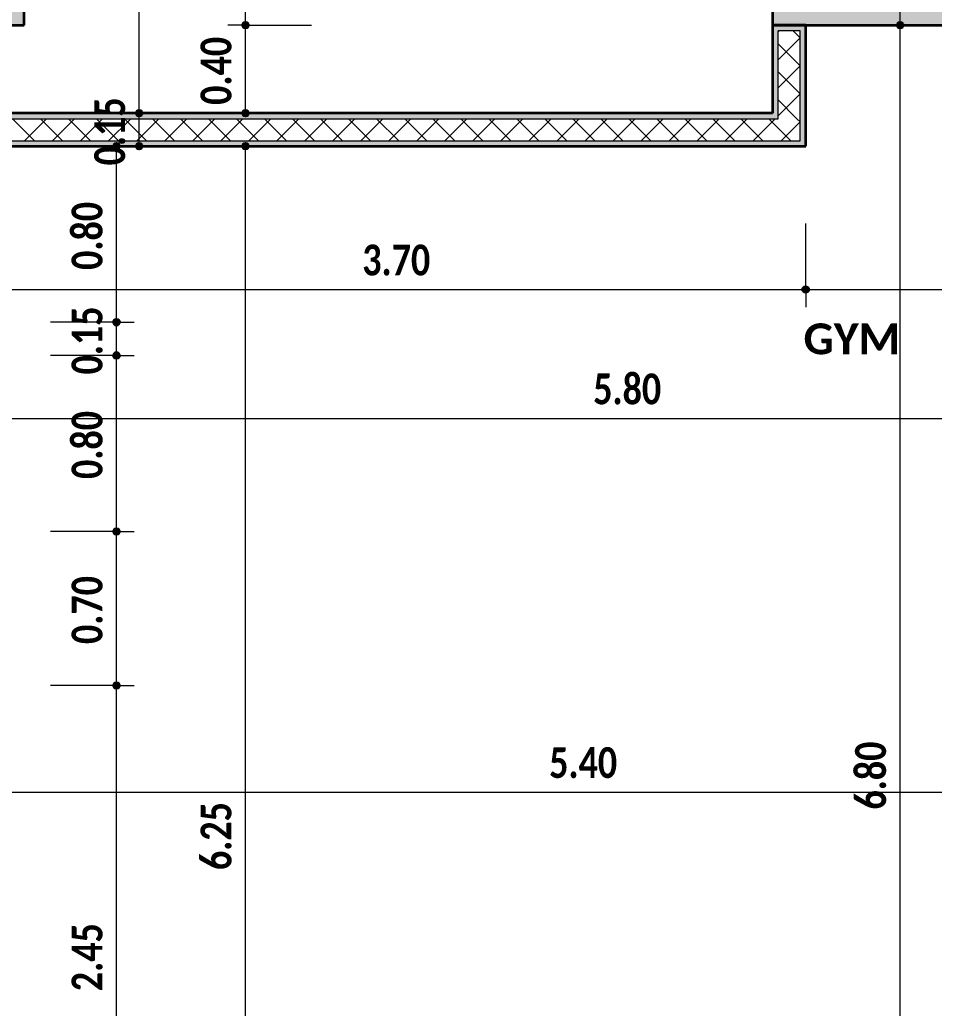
# Model space of a CAD drawing. Header units: metres. Extents: x -144 to 1000, y -717 to 29.
# Drawn here: x 877.555 to 881.709, y -564.893 to -560.401 of the extents above; entities that cross this region are included whole.
import ezdxf

# ---------------------------------------------------------------- set-up
doc = ezdxf.new("R2010")
doc.units = ezdxf.units.M
doc.layers.get('0').update_dxf_attribs({"color": 1})
for name, color, linetype, lineweight in [('A-ANNO-DIMS', 1, 'Continuous', 9), ('A-WALL', 4, 'Continuous', 9), ('G-ANNO-TEXT', 2, 'Continuous', 9), ('S-COLS', 7, 'Continuous', 9)]:
    doc.layers.add(name, color=color, linetype=linetype, lineweight=lineweight)
doc.layers.add('A-WALL-PATT', color=7, linetype='Continuous', lineweight=35, true_color=0x9c9c9c)
doc.styles.add('Calibri_B', font='calibrib.ttf', dxfattribs={"height": 0.165})
doc.styles.add('Calibri_B_4', font='calibrib.ttf', dxfattribs={"height": 0.1125})

# ---------------------------------------------------------------- blocks, each defined once
blk = doc.blocks.new('J')
at = {"layer": 'A-ANNO-DIMS', "lineweight": 25}
h = blk.add_hatch(color=256, dxfattribs=at)
edge = h.paths.add_edge_path()
edge.add_arc((871.8753, -501.5754), 0.015, 0, 360)
h = blk.add_hatch(color=256, dxfattribs=at)
edge = h.paths.add_edge_path()
edge.add_arc((871.8753, -501.5754), 0.015, 0, 360)
h = blk.add_hatch(color=256, dxfattribs=at)
edge = h.paths.add_edge_path()
edge.add_arc((874.8486, -501.5754), 0.015, 0, 360)
h = blk.add_hatch(color=256, dxfattribs=at)
edge = h.paths.add_edge_path()
edge.add_arc((874.8486, -501.5754), 0.015, 0, 360)
h = blk.add_hatch(color=256, dxfattribs=at)
edge = h.paths.add_edge_path()
edge.add_arc((871.3924, -501.9754), 0.015, 0, 360)
h = blk.add_hatch(color=256, dxfattribs=at)
edge = h.paths.add_edge_path()
edge.add_arc((871.3924, -501.9754), 0.015, 0, 360)
h = blk.add_hatch(color=256, dxfattribs=at)
edge = h.paths.add_edge_path()
edge.add_arc((871.8753, -501.9754), 0.015, 0, 360)
h = blk.add_hatch(color=256, dxfattribs=at)
edge = h.paths.add_edge_path()
edge.add_arc((871.2896, -502.1254), 0.015, 0, 360)
h = blk.add_hatch(color=256, dxfattribs=at)
edge = h.paths.add_edge_path()
edge.add_arc((871.3924, -502.1254), 0.015, 0, 360)
h = blk.add_hatch(color=256, dxfattribs=at)
edge = h.paths.add_edge_path()
edge.add_arc((871.8753, -502.1254), 0.015, 0, 360)
h = blk.add_hatch(color=256, dxfattribs=at)
edge = h.paths.add_edge_path()
edge.add_arc((874.4199, -502.7761), 0.015, 0, 360)
h = blk.add_hatch(color=256, dxfattribs=at)
edge = h.paths.add_edge_path()
edge.add_arc((874.4199, -502.7761), 0.015, 0, 360)
h = blk.add_hatch(color=256, dxfattribs=at)
edge = h.paths.add_edge_path()
edge.add_arc((871.2896, -502.9254), 0.015, 0, 360)
h = blk.add_hatch(color=256, dxfattribs=at)
edge = h.paths.add_edge_path()
edge.add_arc((871.2896, -502.9254), 0.015, 0, 360)
h = blk.add_hatch(color=256, dxfattribs=at)
edge = h.paths.add_edge_path()
edge.add_arc((871.2896, -503.0754), 0.015, 0, 360)
h = blk.add_hatch(color=256, dxfattribs=at)
edge = h.paths.add_edge_path()
edge.add_arc((871.2896, -503.0754), 0.015, 0, 360)
h = blk.add_hatch(color=256, dxfattribs=at)
edge = h.paths.add_edge_path()
edge.add_arc((871.2896, -503.8754), 0.015, 0, 360)
h = blk.add_hatch(color=256, dxfattribs=at)
edge = h.paths.add_edge_path()
edge.add_arc((871.2896, -503.8754), 0.015, 0, 360)
h = blk.add_hatch(color=256, dxfattribs=at)
edge = h.paths.add_edge_path()
edge.add_arc((871.2896, -504.5754), 0.015, 0, 360)
h = blk.add_hatch(color=256, dxfattribs=at)
edge = h.paths.add_edge_path()
edge.add_arc((871.2896, -504.5754), 0.015, 0, 360)
at = {"layer": 'A-WALL-PATT', "lineweight": 5, "true_color": 0x747474}
for points in [[(874.2949, -501.9754), (874.2949, -501.5754), (874.2699, -501.5754), (874.2699, -501.9754)], [(873.7432, -502.0004), (874.2949, -502.0004), (874.2949, -501.9754), (870.7198, -501.9754), (870.7198, -502.0004), (871.742, -502.0004)]]:
    blk.add_hatch(color=8, dxfattribs=at).paths.add_polyline_path(points)
at = {"layer": 'A-WALL-PATT', "true_color": 0x747474}
for points in [[(874.3949, -502.1004), (874.4199, -502.1003), (874.4199, -501.5754), (874.2949, -501.5754), (874.2949, -501.6004), (874.3949, -501.6004), (874.3949, -502.0004)], [(874.2949, -502.1254), (874.4199, -502.1254), (874.4199, -502.1004), (870.7198, -502.1004), (870.7198, -502.1254), (874.2698, -502.1254)]]:
    blk.add_hatch(color=8, dxfattribs=at).paths.add_polyline_path(points)
at = {"layer": 'S-COLS', "true_color": 0x5c5c5c}
h = blk.add_hatch(color=251, dxfattribs=at)
h.paths.add_polyline_path([(870.37, -509.2755), (870.87, -509.2755), (870.87, -508.3755), (870.37, -508.3755), (870.37, -509.0244)])
h.paths.add_polyline_path([(888.6298, -509.2755), (888.6698, -509.2755), (888.6698, -508.3755), (888.1698, -508.3755), (888.1698, -509.2755), (888.5948, -509.2755)])
h.paths.add_polyline_path([(878.57, -509.2754), (878.57, -508.3754), (878.07, -508.3754), (878.07, -509.2754)])
h.paths.add_polyline_path([(884.87, -501.5754), (884.8701, -501.5754), (884.8698, -498.4254), (884.3701, -498.4255), (884.3701, -501.5754), (884.72, -501.5754)])
h.paths.add_polyline_path([(876.2698, -501.5754), (876.27, -501.5752), (876.2696, -501.0755), (874.5698, -501.0755), (874.5698, -498.9255), (876.2701, -498.9255), (876.2696, -498.4255), (874.2698, -498.4256), (874.2699, -501.5754), (876.2696, -501.5754)])
h.paths.add_polyline_path([(878.57, -501.5754), (878.57, -500.6754), (878.07, -500.6754), (878.07, -501.5754)])
h.paths.add_polyline_path([(870.3699, -501.5754), (870.8699, -501.5754), (870.8699, -500.8755), (870.3699, -500.8755), (870.3699, -501.5004)])
h.paths.add_polyline_path([(888.6701, -501.5754), (888.6701, -500.8755), (888.2701, -500.8755), (888.2701, -501.5754)])
h.paths.add_polyline_path([(878.5701, -499.3255), (878.5701, -498.4255), (878.0701, -498.4255), (878.0701, -499.3255)])
h.paths.add_polyline_path([(870.8698, -499.1255), (870.8698, -498.4244), (870.3698, -498.4255), (870.3698, -499.1255), (870.7279, -499.1255)])
h.paths.add_polyline_path([(888.5707, -499.1255), (888.6701, -499.1255), (888.6701, -498.4244), (888.2701, -498.4255), (888.2701, -499.1255), (888.5457, -499.1255)])
h.paths.add_polyline_path([(888.605, -490.4255), (888.67, -490.4255), (888.67, -489.5255), (888.17, -489.5255), (888.17, -490.4255), (888.5364, -490.4255)])
h.paths.add_polyline_path([(878.42, -490.4255), (878.57, -490.4255), (878.57, -489.5255), (878.07, -489.5255), (878.07, -490.4255), (878.27, -490.4255)])
h.paths.add_polyline_path([(870.57, -489.8255), (871.47, -489.8255), (871.47, -489.3255), (870.57, -489.3255), (870.57, -489.7155)])
at = {"layer": 'A-ANNO-DIMS'}
for p, q in [((871.3924, -501.9754), (871.3924, -498.5744)), ((871.8753, -501.5754), (871.8753, -498.5744)), ((874.8486, -501.5754), (874.8486, -501.0755)), ((871.8753, -501.5754), (871.7953, -501.5754)), ((871.8753, -501.5754), (871.7953, -501.5754)), ((871.8753, -501.9754), (871.8753, -501.5754)), ((871.8753, -501.5754), (872.1753, -501.5754)), ((871.8753, -501.5754), (872.1753, -501.5754)), ((874.8486, -501.5754), (874.5486, -501.5754)), ((874.8486, -501.5754), (874.5486, -501.5754)), ((874.8486, -508.3754), (874.8486, -501.5754)), ((874.8486, -501.5754), (874.9286, -501.5754)), ((874.8486, -501.5754), (874.9286, -501.5754)), ((871.3924, -501.9754), (871.0924, -501.9754)), ((871.3924, -501.9754), (871.0924, -501.9754)), ((871.3924, -502.1254), (871.3924, -501.9754)), ((871.3924, -501.9754), (871.4724, -501.9754)), ((871.3924, -501.9754), (871.4724, -501.9754)), ((871.8753, -501.9754), (871.5753, -501.9754)), ((871.8753, -501.9754), (871.9553, -501.9754)), ((871.2896, -502.1254), (870.9896, -502.1254)), ((871.3924, -502.1254), (871.0924, -502.1254)), ((871.2896, -502.9254), (871.2896, -502.1254)), ((871.2896, -502.1254), (871.3696, -502.1254)), ((871.3924, -502.1254), (871.4724, -502.1254)), ((871.8753, -502.1254), (871.5753, -502.1254)), ((871.8753, -508.3754), (871.8753, -502.1254)), ((871.8753, -502.1254), (871.9553, -502.1254)), ((874.4199, -502.7761), (874.4199, -502.4761)), ((874.4199, -502.7761), (874.4199, -502.4761)), ((870.7198, -502.7761), (874.4199, -502.7761)), ((874.4199, -502.7761), (874.4199, -502.8561)), ((874.4199, -502.7761), (876.1198, -502.7761)), ((874.4199, -502.7761), (874.4199, -502.8561)), ((871.2896, -502.9254), (870.9896, -502.9254)), ((871.2896, -502.9254), (870.9896, -502.9254)), ((871.2896, -503.0754), (871.2896, -502.9254)), ((871.2896, -502.9254), (871.3696, -502.9254)), ((871.2896, -502.9254), (871.3696, -502.9254)), ((871.2896, -503.0754), (870.9896, -503.0754)), ((871.2896, -503.0754), (870.9896, -503.0754)), ((871.2896, -503.8754), (871.2896, -503.0754)), ((871.2896, -503.0754), (871.3696, -503.0754)), ((871.2896, -503.0754), (871.3696, -503.0754)), ((870.7198, -503.362), (876.5198, -503.362)), ((871.2896, -503.8754), (870.9896, -503.8754)), ((871.2896, -503.8754), (870.9896, -503.8754)), ((871.2896, -504.5754), (871.2896, -503.8754)), ((871.2896, -503.8754), (871.3696, -503.8754)), ((871.2896, -503.8754), (871.3696, -503.8754)), ((871.2896, -504.5754), (870.9896, -504.5754)), ((871.2896, -504.5754), (870.9896, -504.5754)), ((871.2896, -507.0254), (871.2896, -504.5754)), ((871.2896, -504.5754), (871.3696, -504.5754)), ((871.2896, -504.5754), (871.3696, -504.5754)), ((870.7198, -505.0601), (876.1198, -505.0601))]:
    blk.add_line(p, q, dxfattribs=at)
at = {"layer": 'A-ANNO-DIMS', "lineweight": 25}
for centre in [(871.8753, -501.5754), (871.8753, -501.5754), (874.8486, -501.5754), (874.8486, -501.5754), (871.3924, -501.9754), (871.3924, -501.9754), (871.8753, -501.9754), (871.2896, -502.1254), (871.3924, -502.1254), (871.8753, -502.1254), (874.4199, -502.7761), (874.4199, -502.7761), (871.2896, -502.9254), (871.2896, -502.9254), (871.2896, -503.0754), (871.2896, -503.0754), (871.2896, -503.8754), (871.2896, -503.8754), (871.2896, -504.5754), (871.2896, -504.5754)]:
    blk.add_circle(centre, 0.015, dxfattribs=at)
at = {"layer": 'A-WALL', "lineweight": 35}
for p, q in [((874.2699, -501.5754), (874.2699, -501.9754)), ((874.4199, -501.5754), (874.2699, -501.5754)), ((874.4199, -502.1254), (874.4199, -501.5754)), ((874.2699, -501.9754), (870.7198, -501.9754)), ((870.5698, -502.1254), (874.4199, -502.1254))]:
    blk.add_line(p, q, dxfattribs=at)
at = {"layer": 'A-WALL'}
for p, q in [((874.2949, -502.0004), (874.2949, -501.6004)), ((874.3949, -501.6004), (874.2949, -501.6004)), ((874.3949, -502.1004), (874.3949, -501.6004)), ((870.7198, -502.0004), (874.2949, -502.0004)), ((870.7198, -502.1004), (874.3949, -502.1004))]:
    blk.add_line(p, q, dxfattribs=at)
at = {"layer": 'A-WALL-PATT', "color": 1, "lineweight": 5, "true_color": 0xff0000}
for p, q in [((874.2949, -501.605), (874.2995, -501.6004)), ((874.2949, -501.7323), (874.3949, -501.6323)), ((874.3949, -501.6331), (874.3623, -501.6004)), ((874.3949, -501.7604), (874.2949, -501.6604)), ((874.2949, -501.8595), (874.3949, -501.7595)), ((874.3949, -501.8877), (874.2949, -501.7877)), ((874.2949, -501.9868), (874.3949, -501.8868)), ((874.3804, -502.0004), (874.2949, -501.915)), ((870.9166, -502.1004), (870.8166, -502.0004)), ((870.8721, -502.1004), (870.9721, -502.0004)), ((871.0439, -502.1004), (870.9439, -502.0004)), ((870.9994, -502.1004), (871.0994, -502.0004)), ((871.1712, -502.1004), (871.0712, -502.0004)), ((871.1266, -502.1004), (871.2266, -502.0004)), ((871.2984, -502.1004), (871.1984, -502.0004)), ((871.2539, -502.1004), (871.3539, -502.0004)), ((871.4257, -502.1004), (871.3257, -502.0004)), ((871.3812, -502.1004), (871.4812, -502.0004)), ((871.553, -502.1004), (871.453, -502.0004)), ((871.5085, -502.1004), (871.6085, -502.0004)), ((871.6803, -502.1004), (871.5803, -502.0004)), ((871.6357, -502.1004), (871.7357, -502.0004)), ((871.8076, -502.1004), (871.7076, -502.0004)), ((871.763, -502.1004), (871.863, -502.0004)), ((871.9348, -502.1004), (871.8348, -502.0004)), ((871.8903, -502.1004), (871.9903, -502.0004)), ((872.0621, -502.1004), (871.9621, -502.0004)), ((872.0176, -502.1004), (872.1176, -502.0004)), ((872.1894, -502.1004), (872.0894, -502.0004)), ((872.1449, -502.1004), (872.2449, -502.0004)), ((872.3167, -502.1004), (872.2167, -502.0004)), ((872.2721, -502.1004), (872.3721, -502.0004)), ((872.4439, -502.1004), (872.3439, -502.0004)), ((872.3994, -502.1004), (872.4994, -502.0004)), ((872.5712, -502.1004), (872.4712, -502.0004)), ((872.5267, -502.1004), (872.6267, -502.0004)), ((872.6985, -502.1004), (872.5985, -502.0004)), ((872.654, -502.1004), (872.754, -502.0004)), ((872.8258, -502.1004), (872.7258, -502.0004)), ((872.7813, -502.1004), (872.8813, -502.0004)), ((872.9531, -502.1004), (872.8531, -502.0004)), ((872.9085, -502.1004), (873.0085, -502.0004)), ((873.0803, -502.1004), (872.9803, -502.0004)), ((873.0358, -502.1004), (873.1358, -502.0004)), ((873.2076, -502.1004), (873.1076, -502.0004)), ((873.1631, -502.1004), (873.2631, -502.0004)), ((873.3349, -502.1004), (873.2349, -502.0004)), ((873.2904, -502.1004), (873.3904, -502.0004)), ((873.4622, -502.1004), (873.3622, -502.0004)), ((873.4177, -502.1004), (873.5177, -502.0004)), ((873.5895, -502.1004), (873.4895, -502.0004)), ((873.5449, -502.1004), (873.6449, -502.0004)), ((873.7167, -502.1004), (873.6167, -502.0004)), ((873.6722, -502.1004), (873.7722, -502.0004)), ((873.844, -502.1004), (873.744, -502.0004)), ((873.7995, -502.1004), (873.8995, -502.0004)), ((873.9713, -502.1004), (873.8713, -502.0004)), ((873.9268, -502.1004), (874.0268, -502.0004)), ((874.0986, -502.1004), (873.9986, -502.0004)), ((874.0541, -502.1004), (874.1541, -502.0004)), ((874.2259, -502.1004), (874.1259, -502.0004)), ((874.1813, -502.1004), (874.2813, -502.0004)), ((874.3531, -502.1004), (874.2531, -502.0004)), ((874.3086, -502.1004), (874.3949, -502.0141)), ((874.3949, -502.015), (874.3804, -502.0004))]:
    blk.add_line(p, q, dxfattribs=at)
at = {"layer": 'S-COLS', "lineweight": 35}
for p, q in [((874.2698, -498.4255), (874.2698, -501.5754)), ((870.8699, -501.5754), (870.8699, -500.8755)), ((870.3699, -501.5754), (870.8699, -501.5754)), ((874.2698, -501.5754), (876.1198, -501.5754))]:
    blk.add_line(p, q, dxfattribs=at)
at = {"layer": 'A-ANNO-DIMS', "style": 'Calibri_B_4', "width": 0.8}
for s, p in [('0.40', (871.8113, -501.9371)), ('0.15', (871.3284, -502.2121)), ('0.80', (871.2256, -502.6871)), ('0.15', (871.2256, -503.1621)), ('0.80', (871.2256, -503.6371)), ('0.70', (871.2256, -504.3871)), ('6.80', (874.7845, -505.1394)), ('6.25', (871.8113, -505.4144)), ('2.45', (871.2256, -505.9647))]:
    blk.add_text(s, height=0.14, rotation=90, dxfattribs=at).set_placement(p)
for s, p in [('3.70', (872.4058, -502.7121)), ('5.80', (873.4548, -503.2979)), ('5.40', (873.2548, -504.996))]:
    blk.add_text(s, height=0.14, dxfattribs=at).set_placement(p)
at = {"layer": 'G-ANNO-TEXT', "style": 'Calibri_B'}
blk.add_text('GYM', height=0.14, dxfattribs=at).set_placement((874.4102, -503.0705))

msp = doc.modelspace()

# ---------------------------------------------------------------- block references
at = {"color": 3}
msp.add_blockref('J', (6.7051, -58.8503), dxfattribs=at)

doc.saveas('drawing.dxf')
